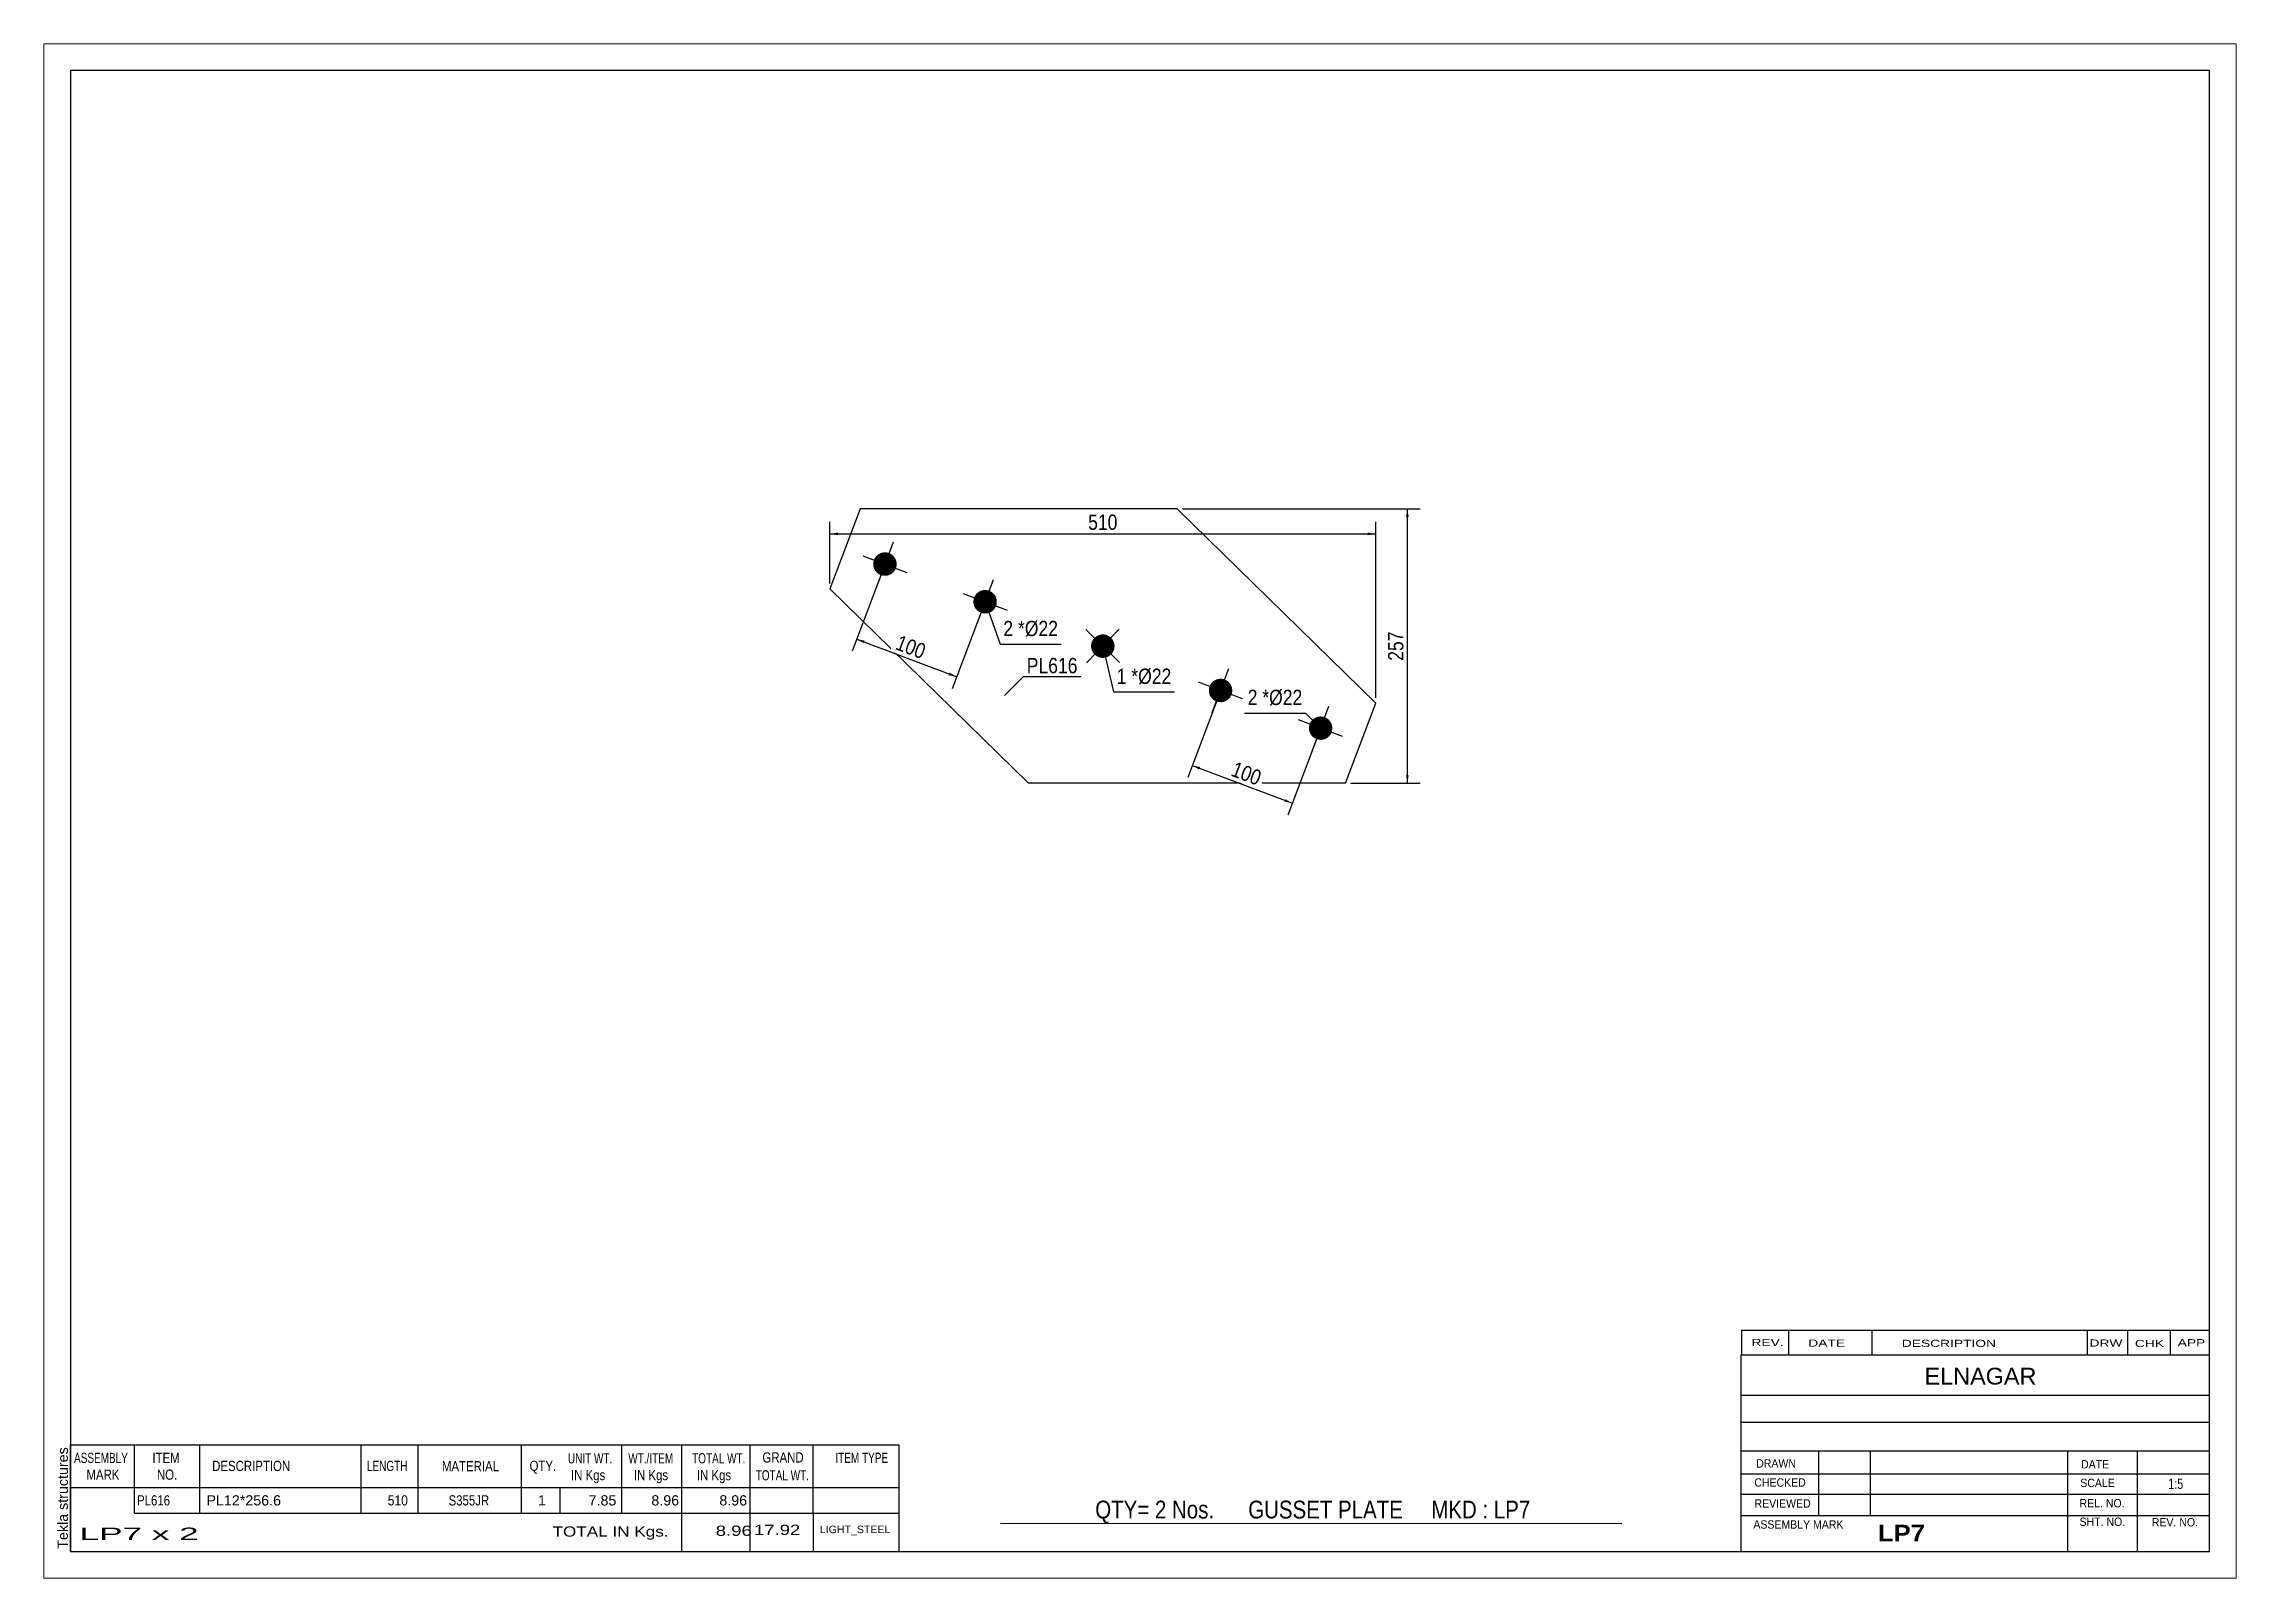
# Paper-space layout 'Layout1' of a CAD drawing. Header units: millimetres. Extents: x 0 to 410, y 0 to 287.
# The model-space entities are those that its viewports show. They can reach past a viewport. Long polylines and large blocks are cut down to what shows.
import ezdxf

# ---------------------------------------------------------------- set-up
doc = ezdxf.new("R2010")
doc.units = ezdxf.units.MM
doc.layers.add('Viewport layer', color=7, linetype='Continuous', plot=False)
doc.styles.add('Arial', font='ARIAL.TTF', dxfattribs={"height": 0.2})
doc.styles.add('Arial Bold', font='ARIALBD.TTF', dxfattribs={"height": 0.2})
doc.styles.add('Arial Narrow', font='ARIALN.TTF', dxfattribs={"height": 0.2})

# ---------------------------------------------------------------- blocks, each defined once
blk = doc.blocks.new('Unknown-629277580-1385')
at = {"color": 5, "linetype": 'Continuous'}
for p, q in [((405, 282), (5, 282)), ((5, 282), (5, 5)), ((405, 5), (405, 282)), ((5, 5), (405, 5))]:
    blk.add_line(p, q, dxfattribs=at)
at = {"color": 174, "linetype": 'Continuous', "style": 'Arial'}
blk.add_text('Tekla structures', height=1.9102, rotation=90, dxfattribs=at).set_placement((4.5, 5.5))
blk = doc.blocks.new('Part-629277580-1217 - 1214')
at = {"color": 2, "linetype": 'Continuous'}
for p, q in [((152.64, 200), (147, 185.03)), ((211.96, 200), (152.64, 200)), ((249.09, 163.66), (211.96, 200)), ((147, 185.03), (184.13, 148.69)), ((243.45, 148.69), (249.09, 163.66)), ((243.45, 148.69), (184.13, 148.69))]:
    blk.add_line(p, q, dxfattribs=at)
blk = doc.blocks.new('Bolt-629277580-1218 - 1214')
at = {"linetype": 'Continuous'}
for points in [[(219.29, 163.99, -1), (220.85, 168.1, -1)], [(238.01, 156.94, -1), (239.56, 161.05, -1)]]:
    blk.add_hatch(color=3, dxfattribs=at).paths.add_polyline_path(points)
at = {"color": 3, "linetype": 'Continuous'}
for p, q in [((218.52, 161.93), (221.62, 170.16)), ((224.19, 164.49), (215.95, 167.6)), ((242.9, 157.44), (234.67, 160.55)), ((237.23, 154.88), (240.34, 163.11))]:
    blk.add_line(p, q, dxfattribs=at)
blk = doc.blocks.new('Bolt-629277580-1219 - 1214')
at = {"linetype": 'Continuous'}
for points in [[(158.08, 191.75, -1), (156.53, 187.63, -1)], [(176.8, 184.7, -1), (175.25, 180.58, -1)]]:
    blk.add_hatch(color=3, dxfattribs=at).paths.add_polyline_path(points)
at = {"color": 3, "linetype": 'Continuous'}
for p, q in [((158.86, 193.81), (155.76, 185.58)), ((153.19, 191.24), (161.42, 188.14)), ((177.57, 186.76), (174.47, 178.52)), ((171.91, 184.19), (180.14, 181.09))]:
    blk.add_line(p, q, dxfattribs=at)
blk = doc.blocks.new('Bolt-629277580-1220 - 1214')
at = {"linetype": 'Continuous'}
blk.add_hatch(color=3, dxfattribs=at).paths.add_polyline_path([(196.47, 175.88, -1), (199.62, 172.8, -1)])
at = {"color": 3, "linetype": 'Continuous'}
for p, q in [((201.19, 171.27), (194.9, 177.42)), ((194.97, 171.2), (201.12, 177.49))]:
    blk.add_line(p, q, dxfattribs=at)
blk = doc.blocks.new('StraightDimension-629277580-1222 - 1214')
at = {"linetype": 'Continuous'}
for points in [[(254.75, 198.5), (255, 200), (255.25, 198.5)], [(255.25, 150.19), (255, 148.69), (254.75, 150.19)]]:
    blk.add_hatch(color=7, dxfattribs=at).paths.add_polyline_path(points)
at = {"color": 7, "linetype": 'Continuous'}
for p, q in [((212.96, 200), (257.4, 200)), ((255, 148.69), (255, 200)), ((244.45, 148.69), (257.4, 148.69))]:
    blk.add_line(p, q, dxfattribs=at)
at = {"color": 0}
blk.add_wipeout([(254.85, 177.69), (250.65, 177.69), (250.65, 171), (254.85, 171)], dxfattribs=at)
at = {"color": 3, "style": 'Arial Narrow'}
blk.add_text('257', height=2.863, rotation=90.0002, dxfattribs=at).set_placement((254.25, 171.6))
blk = doc.blocks.new('StraightDimension-629277580-1227 - 1214')
at = {"linetype": 'Continuous'}
for points in [[(148.5, 195.09), (147, 195.34), (148.5, 195.59)], [(247.59, 195.59), (249.09, 195.34), (247.59, 195.09)]]:
    blk.add_hatch(color=7, dxfattribs=at).paths.add_polyline_path(points)
at = {"color": 7, "linetype": 'Continuous'}
for p, q in [((147, 186.03), (147, 197.59)), ((249.09, 164.66), (249.09, 197.59)), ((147, 195.34), (249.09, 195.34))]:
    blk.add_line(p, q, dxfattribs=at)
at = {"color": 0}
blk.add_wipeout([(201.39, 195.49), (201.39, 199.69), (194.7, 199.69), (194.7, 195.49)], dxfattribs=at)
at = {"color": 3, "style": 'Arial Narrow'}
blk.add_text('510', height=2.863, dxfattribs=at).set_placement((195.3, 196.09))
blk = doc.blocks.new('StraightDimension-629277580-1231 - 1214')
at = {"linetype": 'Continuous'}
for points in [[(216.1, 151.25), (214.78, 152.01), (216.27, 151.72)], [(232.18, 145.72), (233.5, 144.96), (232.01, 145.25)]]:
    blk.add_hatch(color=7, dxfattribs=at).paths.add_polyline_path(points)
at = {"color": 7, "linetype": 'Continuous'}
for p, q in [((219.72, 165.11), (213.94, 149.77)), ((238.43, 158.06), (232.65, 142.71)), ((214.78, 152.01), (233.5, 144.96))]:
    blk.add_line(p, q, dxfattribs=at)
at = {"color": 0}
blk.add_wipeout([(227.32, 147.45), (228.8, 151.38), (222.55, 153.73), (221.07, 149.8)], dxfattribs=at)
at = {"color": 3, "style": 'Arial Narrow'}
blk.add_text('100', height=2.863, rotation=-20.6437, dxfattribs=at).set_placement((221.84, 150.15))
blk = doc.blocks.new('StraightDimension-629277580-1237 - 1214')
at = {"linetype": 'Continuous'}
for points in [[(153.33, 174.9), (152.02, 175.66), (153.51, 175.36)], [(169.42, 169.37), (170.73, 168.61), (169.24, 168.9)]]:
    blk.add_hatch(color=7, dxfattribs=at).paths.add_polyline_path(points)
at = {"color": 7, "linetype": 'Continuous'}
for p, q in [((156.95, 188.76), (151.17, 173.41)), ((175.67, 181.71), (169.89, 166.36)), ((152.02, 175.66), (170.73, 168.61))]:
    blk.add_line(p, q, dxfattribs=at)
at = {"color": 0}
blk.add_wipeout([(164.56, 171.09), (166.04, 175.03), (159.78, 177.38), (158.3, 173.45)], dxfattribs=at)
at = {"color": 3, "style": 'Arial Narrow'}
blk.add_text('100', height=2.863, rotation=-20.6437, dxfattribs=at).set_placement((159.08, 173.8))
blk = doc.blocks.new('CBS_BOM-629277580-1396')
at = {"color": 7, "linetype": 'Continuous'}
for p, q in [((4.97, 16.97), (4.97, 24.97)), ((4.97, 24.97), (159.89, 24.97)), ((16.97, 16.97), (16.97, 24.97)), ((29.16, 16.97), (29.16, 24.97)), ((59.32, 16.97), (59.32, 24.97)), ((70, 16.97), (70, 24.97)), ((89.32, 16.97), (89.32, 24.97)), ((108.12, 16.97), (108.12, 24.97)), ((119.33, 16.97), (119.33, 24.97)), ((132.12, 16.97), (132.12, 24.97)), ((143.87, 16.97), (143.87, 24.97)), ((159.89, 24.96), (159.89, 16.98)), ((4.97, 16.97), (159.89, 16.97)), ((4.97, 12.17), (4.97, 16.97)), ((16.97, 12.17), (16.97, 16.97)), ((29.16, 12.17), (29.16, 16.97)), ((59.32, 12.17), (59.32, 16.97)), ((70, 12.17), (70, 16.97)), ((89.32, 12.17), (89.32, 16.97)), ((96.58, 12.17), (96.58, 16.97)), ((108.12, 12.17), (108.12, 16.97)), ((119.33, 12.17), (119.33, 16.97)), ((132.12, 12.17), (132.12, 16.97)), ((143.89, 12.17), (143.89, 16.97)), ((159.89, 16.96), (159.89, 12.17)), ((4.97, 4.97), (4.97, 12.15)), ((16.97, 12.17), (159.89, 12.17)), ((119.33, 4.97), (119.33, 12.15)), ((132.12, 4.97), (132.12, 12.15)), ((143.93, 4.97), (143.93, 12.15)), ((159.89, 12.17), (159.89, 4.97)), ((4.97, 4.97), (159.89, 4.97))]:
    blk.add_line(p, q, dxfattribs=at)
at = {"color": 3, "linetype": 'Continuous', "style": 'Arial'}
for s, height, width, p in [('ASSEMBLY', 1.91, 0.7, (5.65, 21.54)), ('ITEM', 1.91, 0.8, (20.3, 21.54)), ('DESCRIPTION', 1.9102, 0.8, (31.48, 20.04)), ('LENGTH', 1.91, 0.7, (60.43, 20.04)), ('MATERIAL', 1.91, 0.8, (74.45, 19.99)), ('QTY.', 1.91, 0.8, (90.84, 20.07)), ('UNIT WT.', 1.91, 0.7, (98.01, 21.47)), ('WT./ITEM', 1.91, 0.7, (109.3, 21.47)), ('TOTAL WT.', 1.91, 0.7, (121.24, 21.47)), ('GRAND', 1.91, 0.8, (134.39, 21.63)), ('ITEM TYPE', 1.91, 0.7, (148.03, 21.55)), ('MARK', 1.91, 0.8, (7.97, 18.41)), ('NO.', 1.91, 0.8, (21.15, 18.41)), ('IN Kgs', 1.91, 0.8, (98.59, 18.33)), ('IN Kgs', 1.91, 0.8, (110.34, 18.33)), ('IN Kgs', 1.91, 0.8, (122.13, 18.33)), ('TOTAL WT.', 1.91, 0.7, (133.13, 18.29))]:
    blk.add_text(s, height=height, dxfattribs=dict(at, width=width)).set_placement(p)
at = {"color": 7, "linetype": 'Continuous', "style": 'Arial'}
for s, width, p in [('PL616', 0.8, (17.43, 13.6)), ('510', 0.85, (64.3, 13.6)), ('S355JR', 0.8, (75.69, 13.6))]:
    blk.add_text(s, height=1.91, dxfattribs=dict(at, width=width)).set_placement(p)
for s, p in [('PL12*256.6', (30.41, 13.6)), ('1', (92.41, 13.6)), ('7.85', (101.88, 13.6)), ('8.96', (113.62, 13.6)), ('8.96', (126.33, 13.6))]:
    blk.add_text(s, height=1.91, dxfattribs=at).set_placement(p)
at = {"color": 6, "linetype": 'Continuous', "style": 'Arial'}
for s, height, width, p in [('LP7 x 2', 2.292, 2.05, (6.69, 7.16)), ('TOTAL IN Kgs.', 1.9102, 1.2, (95.13, 7.77)), ('8.96', 1.91, 1.3, (125.65, 7.92)), ('17.92', 1.91, 1.3, (132.79, 8.08))]:
    blk.add_text(s, height=height, dxfattribs=dict(at, width=width)).set_placement(p)
blk.add_text('LIGHT_STEEL', height=1.4135, dxfattribs=at).set_placement((145.14, 8.42))
blk = doc.blocks.new('CBS_CALLOFF-629277580-1397')
at = {"color": 7, "linetype": 'Continuous'}
blk.add_line((178.88, 10.27), (295.11, 10.25), dxfattribs=at)
at = {"color": 3, "linetype": 'Continuous', "style": 'Arial Narrow'}
blk.add_text('QTY= 2 Nos.      GUSSET PLATE     MKD : LP7', height=3.3405, dxfattribs=at).set_placement((196.63, 11.16))
blk = doc.blocks.new('CBS_NAME_BLOG-629277580-1398')
at = {"color": 7, "linetype": 'Continuous'}
for p, q in [((317.41, 41.75), (404.93, 41.75)), ((317.41, 5.04), (317.41, 41.75)), ((317.41, 34.21), (404.93, 34.21)), ((317.48, 29.16), (405, 29.16)), ((317.41, 23.79), (404.93, 23.79)), ((331.93, 11.68), (331.93, 23.78)), ((341.62, 11.71), (341.62, 23.78)), ((378.53, 5.04), (378.53, 23.77)), ((391.58, 5.04), (391.58, 23.78)), ((317.42, 19.49), (405, 19.51)), ((317.41, 15.74), (404.93, 15.74)), ((317.41, 11.7), (404.93, 11.7)), ((317.41, 5), (405, 5))]:
    blk.add_line(p, q, dxfattribs=at)
at = {"color": 3, "linetype": 'Continuous', "style": 'Arial'}
blk.add_text('ELNAGAR', height=3.133, dxfattribs=at).set_placement((351.73, 36.22))
at = {"color": 3, "linetype": 'Continuous'}
for s, height, style, width, p in [('DRAWN', 1.566, 'Arial', 0.9, (320.24, 20.68)), ('DATE', 1.566, 'Arial', 0.9, (381, 20.52)), ('CHECKED', 1.566, 'Arial', 0.9, (319.89, 17.11)), ('SCALE', 1.566, 'Arial', 0.9, (380.85, 17.04)), ('1:5', 1.957, 'Arial Narrow', 0.9, (397.3, 16.68)), ('REVIEWED', 1.566, 'Arial', 0.9, (319.93, 13.19)), ('REL. NO.', 1.566, 'Arial', 0.9, (380.71, 13.24)), ('ASSEMBLY MARK', 1.5663, 'Arial', 0.9, (319.71, 9.26)), ('LP7', 3.131, 'Arial Bold', 1.1, (342.99, 6.86)), ('SHT. NO.', 1.566, 'Arial', 0.9, (380.71, 9.77)), ('REV. NO.', 1.566, 'Arial', 0.9, (394.23, 9.68))]:
    blk.add_text(s, height=height, dxfattribs=dict(at, style=style, width=width)).set_placement(p)
blk = doc.blocks.new('CBS_REVISION-629277580-1399')
at = {"color": 7, "linetype": 'Continuous'}
for p, q in [((317.49, 46.38), (404.99, 46.38)), ((317.49, 46.38), (317.49, 41.75)), ((326.29, 46.38), (326.29, 41.75)), ((341.88, 46.38), (341.88, 41.81)), ((382.14, 46.38), (382.14, 41.75)), ((389.68, 46.38), (389.68, 41.75)), ((397.63, 46.38), (397.63, 41.75)), ((317.49, 41.75), (404.99, 41.75))]:
    blk.add_line(p, q, dxfattribs=at)
at = {"color": 7, "style": 'Arial Narrow', "width": 1.7}
for s, height, p in [('REV.', 1.326, (319.35, 43.43)), ('DATE', 1.326, (329.98, 43.31)), ('DESCRIPTION', 1.3257, (347.46, 43.26)), ('DRW', 1.326, (382.57, 43.32)), ('CHK', 1.326, (391.06, 43.23)), ('APP', 1.326, (399.06, 43.38))]:
    blk.add_text(s, height=height, dxfattribs=at).set_placement(p)
blk = doc.blocks.new('Mark-629277580-1242 - 1214')
at = {"color": 0}
blk.add_wipeout([(193.33, 169.27), (193.33, 172.27), (183.82, 172.27), (183.82, 169.27)], dxfattribs=at)
blk.add_wipeout([(193.33, 169.27), (193.33, 172.27), (183.82, 172.27), (183.82, 169.27)], dxfattribs=at)
at = {"color": 7, "linetype": 'Continuous'}
for p, q in [((179.69, 165.13), (183.22, 168.67)), ((183.22, 168.67), (193.93, 168.67))]:
    blk.add_line(p, q, dxfattribs=at)
at = {"color": 3, "style": 'Arial Narrow'}
blk.add_text('PL616', height=2.863, dxfattribs=at).set_placement((183.82, 169.27))
blk = doc.blocks.new('Mark-629277580-1245 - 1214')
at = {"color": 0}
blk.add_wipeout([(226.97, 163.32), (226.97, 166.32), (225.14, 166.32), (225.14, 163.32)], dxfattribs=at)
blk.add_wipeout([(226.97, 163.32), (226.97, 166.32), (225.14, 166.32), (225.14, 163.32)], dxfattribs=at)
blk.add_wipeout([(229.14, 163.32), (229.14, 166.32), (227.87, 166.32), (227.87, 163.32)], dxfattribs=at)
blk.add_wipeout([(229.14, 163.32), (229.14, 166.32), (227.87, 166.32), (227.87, 163.32)], dxfattribs=at)
at = {"color": 3, "style": 'Arial Narrow'}
blk.add_text('2', height=2.86, dxfattribs=at).set_placement((225.14, 163.32))
at = {"color": 0}
blk.add_wipeout([(235.36, 163.32), (235.36, 166.32), (229.14, 166.32), (229.14, 163.32)], dxfattribs=at)
blk.add_wipeout([(235.36, 163.32), (235.36, 166.32), (229.14, 166.32), (229.14, 163.32)], dxfattribs=at)
at = {"color": 7, "linetype": 'Continuous'}
for p in [(224.54, 161.82), (238.79, 158.99)]:
    blk.add_line(p, (235.96, 161.82), dxfattribs=at)
at = {"color": 3, "style": 'Arial Narrow'}
for s, height, p in [('*', 2.86, (227.87, 163.32)), ('Ø22', 2.863, (229.14, 163.32))]:
    blk.add_text(s, height=height, dxfattribs=at).set_placement(p)
blk = doc.blocks.new('Mark-629277580-1246 - 1214')
at = {"color": 0}
blk.add_wipeout([(181.28, 176.21), (181.28, 179.21), (179.45, 179.21), (179.45, 176.21)], dxfattribs=at)
blk.add_wipeout([(181.28, 176.21), (181.28, 179.21), (179.45, 179.21), (179.45, 176.21)], dxfattribs=at)
at = {"color": 7, "linetype": 'Continuous'}
blk.add_line((176.02, 182.64), (178.85, 174.71), dxfattribs=at)
at = {"color": 0}
blk.add_wipeout([(183.46, 176.21), (183.46, 179.21), (182.18, 179.21), (182.18, 176.21)], dxfattribs=at)
blk.add_wipeout([(183.46, 176.21), (183.46, 179.21), (182.18, 179.21), (182.18, 176.21)], dxfattribs=at)
at = {"color": 3, "style": 'Arial Narrow'}
blk.add_text('2', height=2.86, dxfattribs=at).set_placement((179.45, 176.21))
at = {"color": 0}
blk.add_wipeout([(189.67, 176.21), (189.67, 179.21), (183.46, 179.21), (183.46, 176.21)], dxfattribs=at)
blk.add_wipeout([(189.67, 176.21), (189.67, 179.21), (183.46, 179.21), (183.46, 176.21)], dxfattribs=at)
at = {"color": 7, "linetype": 'Continuous'}
blk.add_line((178.85, 174.71), (190.27, 174.71), dxfattribs=at)
at = {"color": 3, "style": 'Arial Narrow'}
for s, height, p in [('*', 2.86, (182.18, 176.21)), ('Ø22', 2.863, (183.46, 176.21))]:
    blk.add_text(s, height=height, dxfattribs=at).set_placement(p)
blk = doc.blocks.new('Mark-629277580-1247 - 1214')
at = {"color": 0}
blk.add_wipeout([(202.47, 167.28), (202.47, 170.28), (200.65, 170.28), (200.65, 167.28)], dxfattribs=at)
blk.add_wipeout([(202.47, 167.28), (202.47, 170.28), (200.65, 170.28), (200.65, 167.28)], dxfattribs=at)
at = {"color": 7, "linetype": 'Continuous'}
blk.add_line((198.05, 174.34), (200.05, 165.78), dxfattribs=at)
at = {"color": 0}
blk.add_wipeout([(204.65, 167.28), (204.65, 170.28), (203.37, 170.28), (203.37, 167.28)], dxfattribs=at)
blk.add_wipeout([(204.65, 167.28), (204.65, 170.28), (203.37, 170.28), (203.37, 167.28)], dxfattribs=at)
at = {"color": 3, "style": 'Arial Narrow'}
blk.add_text('1', height=2.86, dxfattribs=at).set_placement((200.65, 167.28))
at = {"color": 0}
blk.add_wipeout([(210.87, 167.28), (210.87, 170.28), (204.65, 170.28), (204.65, 167.28)], dxfattribs=at)
blk.add_wipeout([(210.87, 167.28), (210.87, 170.28), (204.65, 170.28), (204.65, 167.28)], dxfattribs=at)
at = {"color": 7, "linetype": 'Continuous'}
blk.add_line((200.05, 165.78), (211.47, 165.78), dxfattribs=at)
at = {"color": 3, "style": 'Arial Narrow'}
for s, height, p in [('*', 2.86, (203.37, 167.28)), ('Ø22', 2.863, (204.65, 167.28))]:
    blk.add_text(s, height=height, dxfattribs=at).set_placement(p)

msp = doc.modelspace()

# ---------------------------------------------------------------- block references
for name in ['Unknown-629277580-1385', 'Part-629277580-1217 - 1214', 'Bolt-629277580-1219 - 1214', 'Bolt-629277580-1220 - 1214', 'Bolt-629277580-1218 - 1214', 'CBS_REVISION-629277580-1399', 'CBS_NAME_BLOG-629277580-1398', 'CBS_BOM-629277580-1396', 'CBS_CALLOFF-629277580-1397']:
    msp.add_blockref(name, (0, 0))

# ---------------------------------------------------------------- next in the draw order: block references
msp.add_blockref('StraightDimension-629277580-1222 - 1214', (0, 0))

# ---------------------------------------------------------------- next in the draw order: block references
msp.add_blockref('StraightDimension-629277580-1227 - 1214', (0, 0))

# ---------------------------------------------------------------- next in the draw order: block references
for name in ['StraightDimension-629277580-1237 - 1214', 'Mark-629277580-1242 - 1214', 'Mark-629277580-1247 - 1214', 'StraightDimension-629277580-1231 - 1214']:
    msp.add_blockref(name, (0, 0))

# ---------------------------------------------------------------- next in the draw order: block references
for name in ['Mark-629277580-1246 - 1214', 'Mark-629277580-1245 - 1214']:
    msp.add_blockref(name, (0, 0))

psp = doc.layouts.get("Layout1")

# ---------------------------------------------------------------- viewports
at = {"layer": 'Viewport layer', "view_target_point": (205, 143.5)}
psp.add_viewport(center=(205, 143.5), size=(410, 287), view_center_point=(0, 0), view_height=287, dxfattribs=at)

doc.saveas('drawing.dxf')
